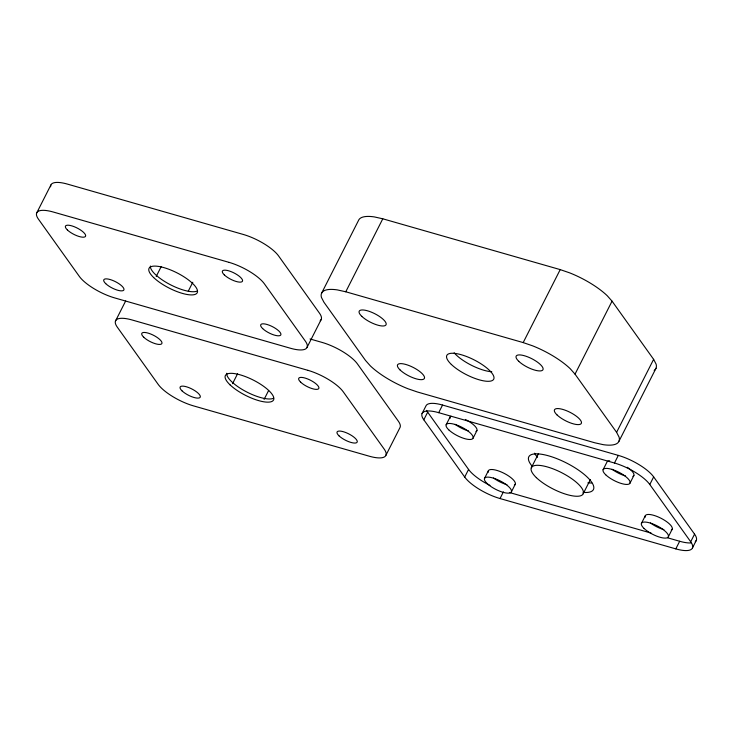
<?xml version="1.0" encoding="UTF-8"?>
<svg xmlns="http://www.w3.org/2000/svg" width="733" height="733" viewBox="0 0 733 733"><rect width="100%" height="100%" fill="white"/><g stroke="black" fill="none" stroke-linecap="round" stroke-linejoin="round"><path stroke-width="1.1" d="M36.696 212.973L50.861 185.046M115.539 320.935L125.655 300.988M156.211 276.442L161.233 266.546M188.271 291.175L192.788 282.269M232.544 383.689L237.565 373.784M264.1 399.412L268.617 390.506M321.521 293.356L358.547 220.376A45.153 14.33 26.9 0 1 374.316 216.913L382.791 218.8L560.214 269.607L569.642 272.85A45.153 14.33 26.9 0 1 607.226 295.72L612.055 301.162L653.625 359.344L656.09 364.118A45.153 14.33 26.9 0 1 654.157 370.422M307.081 347.323L321.246 319.396M345.765 291.78L523.188 342.586L532.616 345.829A45.153 14.33 26.9 0 1 570.201 368.699L575.029 374.142L616.6 432.323L619.064 437.097A45.153 14.33 26.9 0 1 603.232 444.665L594.756 442.778L417.343 391.972L407.905 388.728A45.153 14.33 26.9 0 1 370.321 365.859L365.492 360.416L323.931 302.234L321.457 297.461A45.153 14.33 26.9 0 1 337.29 289.892L345.765 291.78L382.791 218.8M385.924 455.285L400.09 427.366A30.016 9.52 26.9 0 0 398.34 421.173L357.438 363.925A30.016 9.52 26.9 0 0 322.108 342.421L310.022 338.958M422.061 413.604L425.919 405.981A30.016 9.52 26.9 0 1 442.558 405.056L618.331 455.395A30.016 9.52 26.9 0 1 653.662 476.899L694.563 534.146A30.016 9.52 26.9 0 1 695.25 541.669M694.563 534.146L690.697 541.76A30.016 9.52 26.9 0 1 675.808 548.88L500.034 498.55A30.016 9.52 26.9 0 1 464.704 477.046L423.802 419.789L427.669 412.175A30.016 9.52 26.9 0 1 426.551 410.37M423.802 419.789A30.016 9.52 26.9 0 1 438.691 412.67L442.558 405.056M446.15 424.764L450.016 417.15M473.069 438.178L476.936 430.564M523.188 342.586L560.214 269.607M464.704 477.046L468.57 469.432L427.669 412.175M484.495 478.438L488.361 470.815M500.034 498.55L503.415 491.88M511.414 491.843L515.272 484.229M575.029 374.142L612.055 301.162M531.288 467.837L538.443 453.727M583.211 493.712L590.377 479.602M616.6 432.323L653.625 359.344M603.094 469.706L606.951 462.092A15.036 4.774 26.9 0 1 609.682 460.782M619 441.202L656.026 368.223M438.691 412.67L614.465 463.009L618.331 455.395M630.004 483.12L633.871 475.506M690.697 541.76L649.795 484.513L653.662 476.899M641.43 523.38L645.297 515.766M668.349 536.794L672.216 529.18M675.808 548.88L679.674 541.266A30.016 9.52 26.9 0 0 690.862 542.942M692.447 547.954L696.304 540.34M509.398 492.503L651.115 533.083M667.589 537.802L679.674 541.266M320.193 320.724A30.016 9.52 26.9 0 0 319.496 313.211L278.595 255.954A30.016 9.52 26.9 0 0 243.264 234.45L67.491 184.12A30.016 9.52 26.9 0 0 50.623 186.778M197.232 291.01A27.002 8.567 26.9 0 1 169.323 284.166A27.002 8.567 26.9 0 1 150.384 266.024M491.788 371.759A26.296 8.347 26.9 0 1 454.148 352.802M591.788 482.946A36.229 11.499 26.9 0 1 587.903 482.845M537.5 457.291A36.229 11.499 26.9 0 1 534.513 453.205M531.993 466.014A36.229 11.499 26.9 0 1 543.703 454.643A36.229 11.499 26.9 0 1 587.206 477.082A36.229 11.499 26.9 0 1 583.074 492.365M614.465 463.009A30.016 9.52 26.9 0 1 649.795 484.513M663.878 529.638A15.036 4.774 26.9 0 1 650.418 522.931M645.278 517.131A15.036 4.774 26.9 0 1 660.607 518.057A15.036 4.774 26.9 0 1 671.272 530.087M506.943 484.696A15.036 4.774 26.9 0 1 493.483 477.989M488.334 472.189A15.036 4.774 26.9 0 1 503.672 473.115A15.036 4.774 26.9 0 1 514.337 485.145M468.598 431.022A15.036 4.774 26.9 0 1 455.138 424.325M449.998 418.516A15.036 4.774 26.9 0 1 450.951 416.234M465.327 419.45A15.036 4.774 26.9 0 1 475.992 431.471M625.533 475.974A15.036 4.774 26.9 0 1 612.082 469.267M627.274 467.288A15.036 4.774 26.9 0 1 632.936 476.413M489.974 485.42A30.016 9.52 26.9 0 1 468.57 469.432M273.565 398.257A27.002 8.567 26.9 0 1 245.656 391.413A27.002 8.567 26.9 0 1 226.717 373.271M229.099 262.377L53.326 212.039A30.016 9.52 26.9 0 0 38.437 219.158L79.338 276.414A30.016 9.52 26.9 0 0 114.669 297.91L290.442 348.248A30.016 9.52 26.9 0 0 305.331 341.129L264.43 283.882A30.016 9.52 26.9 0 0 229.099 262.377M307.942 370.339L132.169 320A30.016 9.52 26.9 0 0 117.28 327.129L158.181 384.376A30.016 9.52 26.9 0 0 193.512 405.88L369.285 456.21A30.016 9.52 26.9 0 0 384.174 449.091L343.273 391.843A30.016 9.52 26.9 0 0 307.942 370.339M262.68 328.595A11.252 3.573 26.9 0 0 280.153 335.512A11.252 3.573 26.9 0 0 269.515 325.324A11.252 3.573 26.9 0 0 262.68 328.595M224.335 274.921A11.252 3.573 26.9 0 0 241.808 281.839A11.252 3.573 26.9 0 0 231.17 271.659A11.252 3.573 26.9 0 0 224.335 274.921M153.701 277.587A27.002 8.567 26.9 0 0 195.619 294.19A27.002 8.567 26.9 0 0 170.102 269.744A27.002 8.567 26.9 0 0 153.701 277.587M105.735 283.653A11.252 3.573 26.9 0 0 123.208 290.57A11.252 3.573 26.9 0 0 112.58 280.382A11.252 3.573 26.9 0 0 105.735 283.653M67.399 229.979A11.252 3.573 26.9 0 0 84.872 236.896A11.252 3.573 26.9 0 0 74.235 226.708A11.252 3.573 26.9 0 0 67.399 229.979M451.336 364.438A26.296 8.347 26.9 0 0 492.155 380.601A26.296 8.347 26.9 0 0 467.306 356.797A26.296 8.347 26.9 0 0 451.336 364.438M400.136 370.018A15.036 4.774 26.9 0 0 423.482 379.263A15.036 4.774 26.9 0 0 409.271 365.648A15.036 4.774 26.9 0 0 400.136 370.018M361.79 316.344A15.036 4.774 26.9 0 0 385.146 325.589A15.036 4.774 26.9 0 0 370.925 311.974A15.036 4.774 26.9 0 0 361.79 316.344M518.735 361.287A15.036 4.774 26.9 0 0 542.081 370.531A15.036 4.774 26.9 0 0 527.87 356.925A15.036 4.774 26.9 0 0 518.735 361.287M557.071 414.96A15.036 4.774 26.9 0 0 580.426 424.205A15.036 4.774 26.9 0 0 566.206 410.59A15.036 4.774 26.9 0 0 557.071 414.96M487.124 483.514A15.036 4.774 26.9 0 0 510.47 492.759A15.036 4.774 26.9 0 0 496.259 479.144A15.036 4.774 26.9 0 0 487.124 483.514M448.779 429.85A15.036 4.774 26.9 0 0 472.134 439.085A15.036 4.774 26.9 0 0 457.923 425.479A15.036 4.774 26.9 0 0 448.779 429.85M644.06 528.456A15.036 4.774 26.9 0 0 667.415 537.701A15.036 4.774 26.9 0 0 653.204 524.086A15.036 4.774 26.9 0 0 644.06 528.456M605.724 474.792A15.036 4.774 26.9 0 0 629.07 484.037A15.036 4.774 26.9 0 0 614.859 470.421A15.036 4.774 26.9 0 0 605.724 474.792M536.364 477.641A29.018 9.208 26.9 0 0 581.406 495.481A29.018 9.208 26.9 0 0 553.983 469.212A29.018 9.208 26.9 0 0 536.364 477.641M143.732 337.226A11.252 3.573 26.9 0 0 161.205 344.144A11.252 3.573 26.9 0 0 150.567 333.955A11.252 3.573 26.9 0 0 143.732 337.226M182.068 390.9A11.252 3.573 26.9 0 0 199.541 397.817A11.252 3.573 26.9 0 0 188.903 387.629A11.252 3.573 26.9 0 0 182.068 390.9M230.034 384.834A27.002 8.567 26.9 0 0 271.952 401.427A27.002 8.567 26.9 0 0 246.435 376.982A27.002 8.567 26.9 0 0 230.034 384.834M300.667 382.168A11.252 3.573 26.9 0 0 318.14 389.086A11.252 3.573 26.9 0 0 307.503 378.897A11.252 3.573 26.9 0 0 300.667 382.168M339.012 435.842A11.252 3.573 26.9 0 0 356.485 442.759A11.252 3.573 26.9 0 0 345.848 432.571A11.252 3.573 26.9 0 0 339.012 435.842"/></g></svg>
